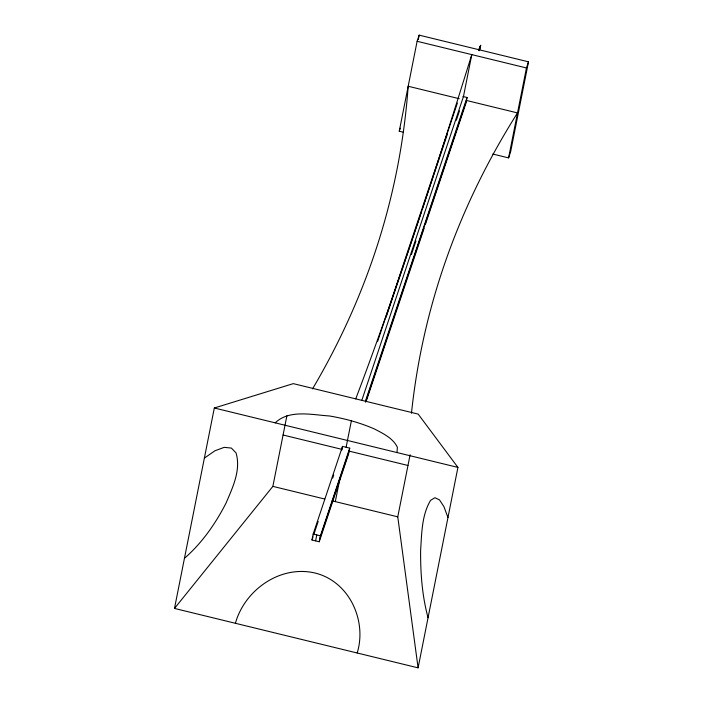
<?xml version="1.0" encoding="UTF-8"?>
<svg xmlns="http://www.w3.org/2000/svg" width="703" height="703" viewBox="0 0 703 703"><rect width="100%" height="100%" fill="white"/><g stroke="black" fill="none" stroke-linecap="round" stroke-linejoin="round"><path stroke-width="1.05" d="M397.019 452.556L397.371 447.257C392.942 438.083 383.232 433.619 374.681 429.085C360.235 422.731 344.945 418.593 329.408 415.965C312.062 414.858 289.082 409.331 275.224 422.846M357.194 652.99C367.177 620.494 349.136 581.223 314.918 572.998C280.137 564.887 244.767 589.887 235.391 623.28M174.493 608.429L214.327 407.995L293.283 383.636L418.18 414.102L457.925 467.416L418.092 667.85L174.493 608.429L272.869 486.371L286.903 415.745M311.983 539.992L313.169 534.052L342.502 446.387L349.725 448.145L348.547 454.094L319.215 541.758L311.983 539.992L313.02 536.899M315.603 540.879L316.781 534.93M403.452 132.243L399.242 131.224L417.116 41.284L419.173 35.15L528.507 61.82L510.633 151.76L508.585 157.894L492.812 154.045M418.32 39.43L419.173 35.15M319.215 541.758L320.401 535.809L349.725 448.145M341.711 450.351L342.502 446.387M335.313 501.608L340.015 477.952M346.113 447.266L351.456 420.376M462.925 96.487L467.056 97.497L465.878 103.446L425.491 224.143M418.092 667.85L397.766 516.846L410.104 454.771M508.585 157.894L526.45 67.954L528.507 61.82M479.376 50.678L480.641 45.335L478.515 50.37M479.367 50.581L480.685 45.352L478.646 50.388M399.242 131.224L400.271 128.157M377.66 341.289L457.389 103.016M386.123 317.211L421.282 212.121M422.679 207.956L447.398 134.08M313.714 534.834L318.195 521.433M332.695 478.119L333.723 475.017M361.781 400.446L463.444 96.61L471.783 54.623A1992.311 119.8 -76.3 0 1 355.727 398.873M411.431 254.477L415.956 240.953M456.344 120.248L459.472 110.889M365.393 401.325L467.056 97.497M319.803 538.788L349.136 451.124L407.968 465.474M365.498 402.221L466.467 100.467L517.513 112.919A1992.311 1159.238 11.2 0 0 411.457 413.294M366.307 401.026L424.094 228.308M184.45 558.323C202.025 543.032 215.531 523.656 226.085 503.005C232.675 487.46 241.147 470.061 236.041 452.899L231.375 448.075L224.195 447.345L214.977 450.764L204.362 458.101M417.116 41.284L526.45 67.954M459.235 98.71L408.179 86.249A1992.416 1159.309 11.2 0 1 312.563 388.847M214.327 407.995L457.925 467.416M283.072 435.008L341.904 449.358M272.869 486.371L324.733 499.025M332.141 500.835L397.766 516.846M313.169 534.052L320.401 535.809M447.96 517.522L443.918 506.617L439.463 499.859L434.911 497.724L430.57 500.351C421.633 515.334 421.765 533.577 420.614 550.467C420.429 573.068 422.134 595.845 428.048 617.744"/></g></svg>
